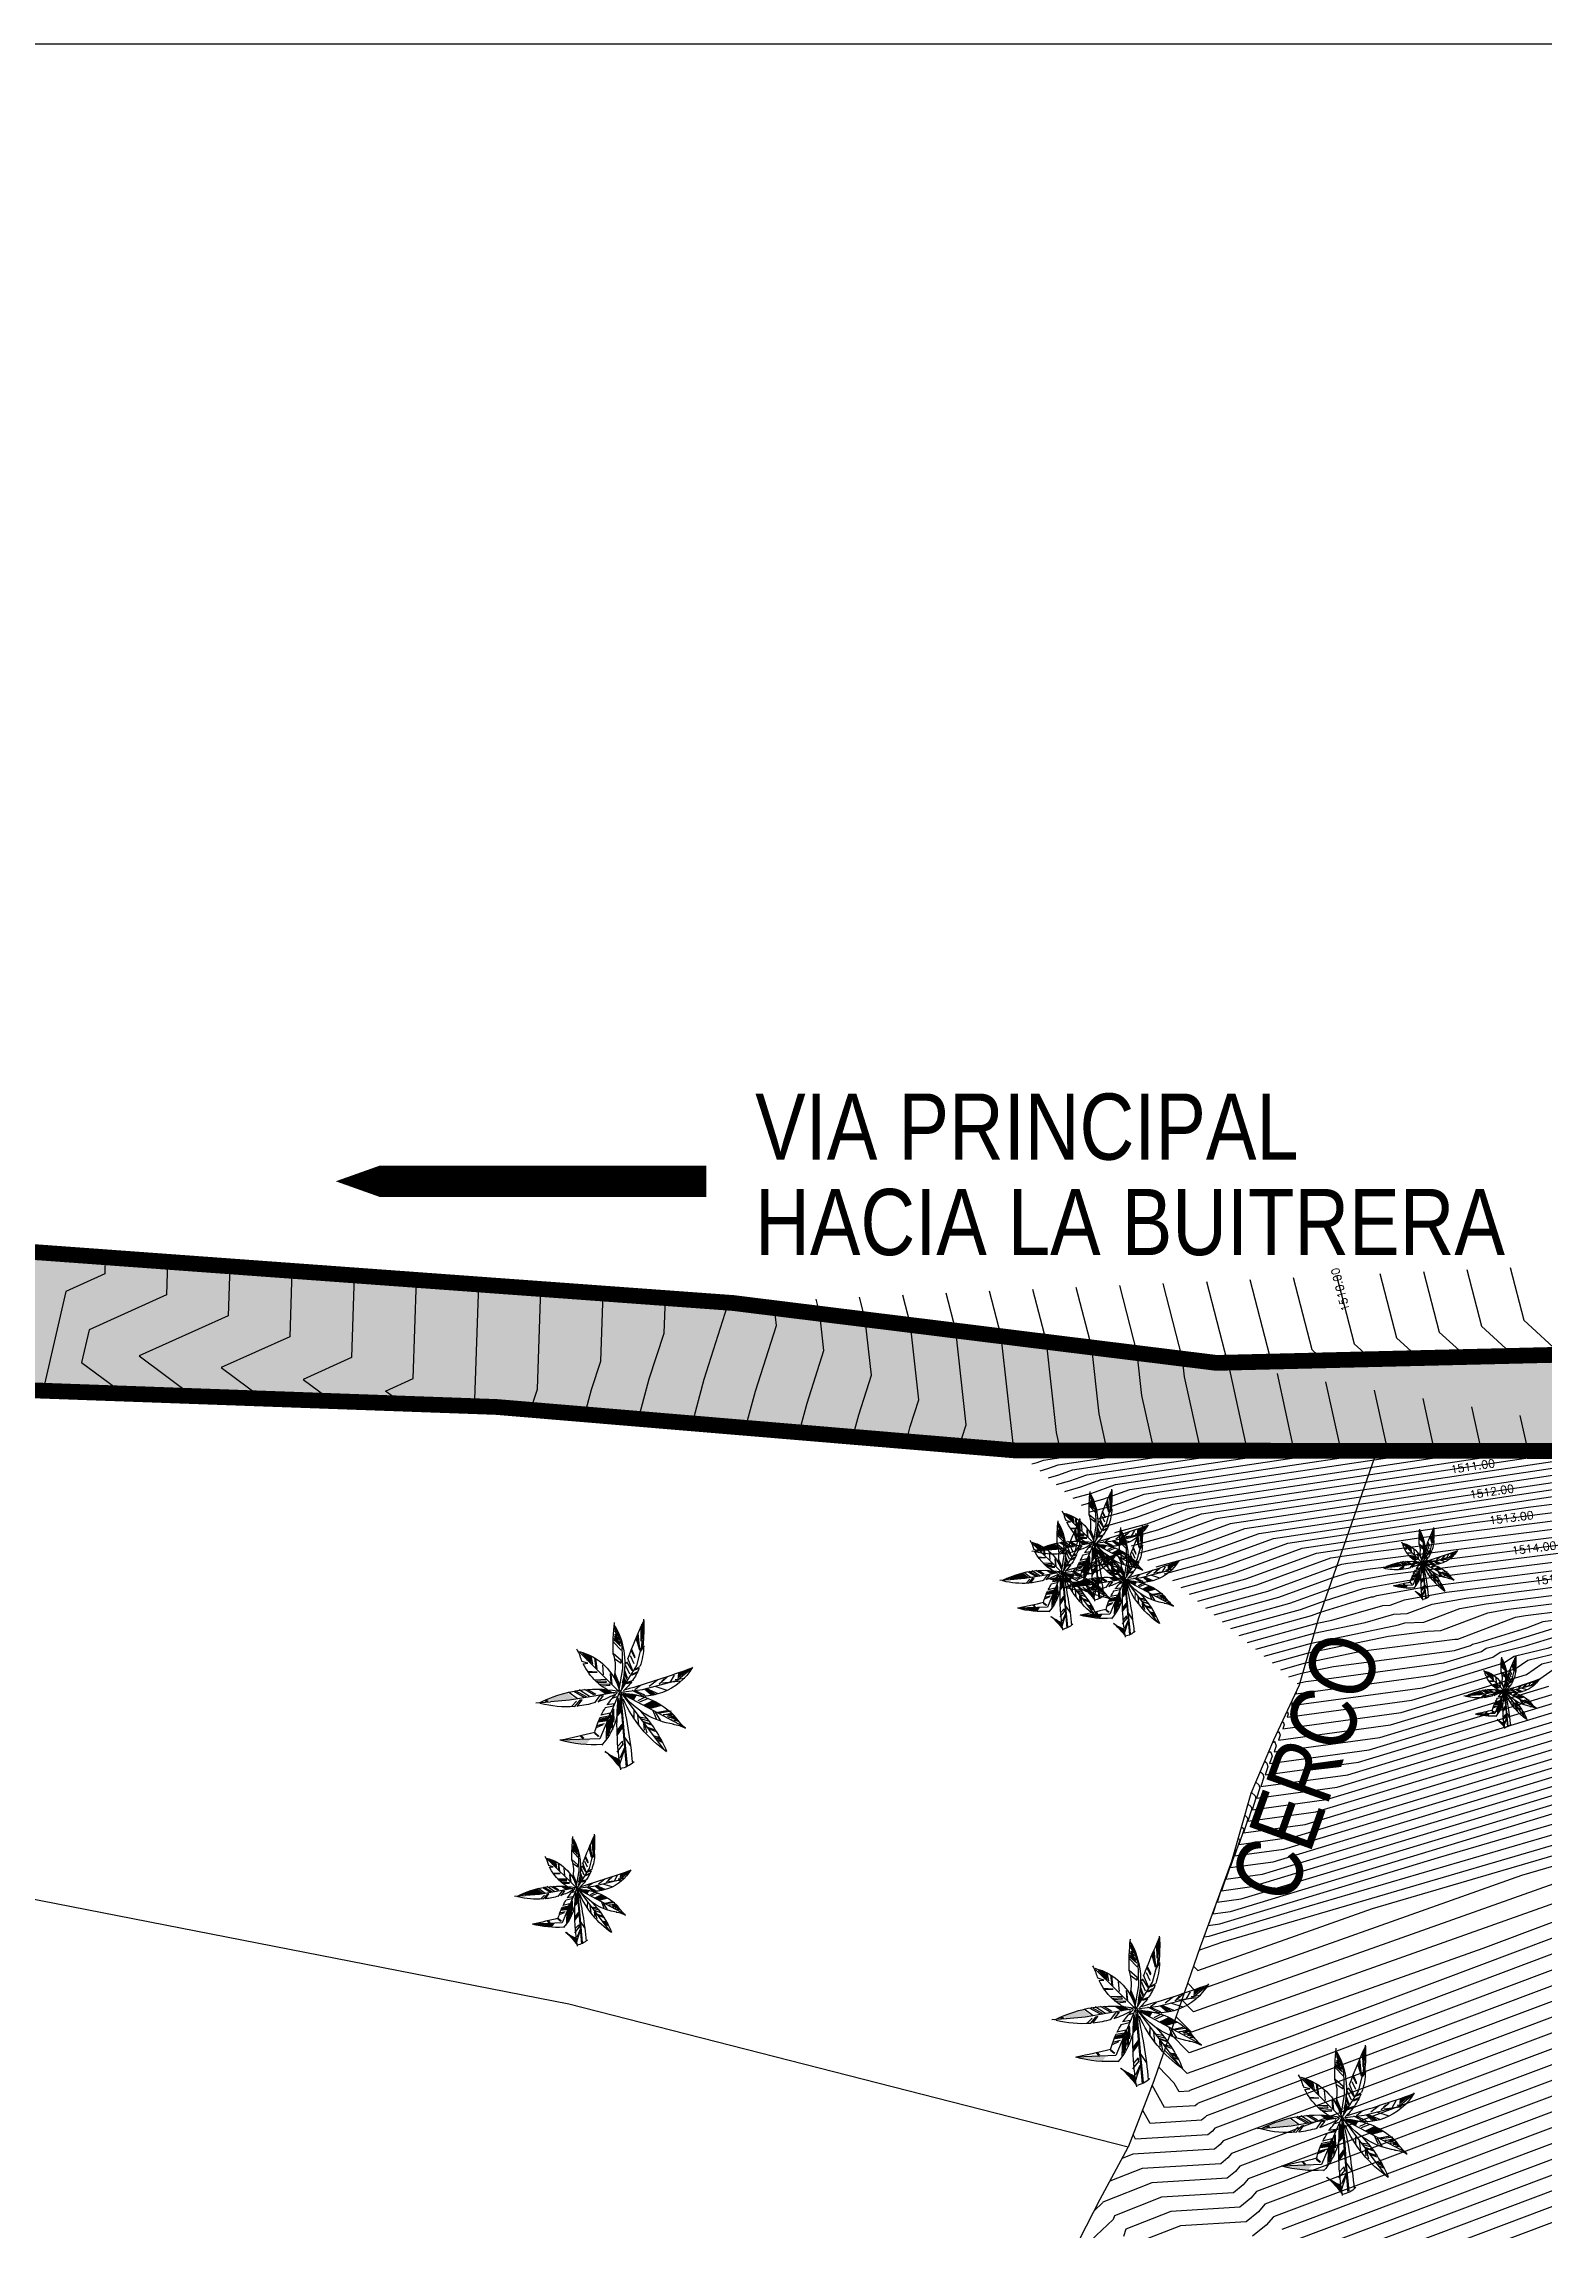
# Model space of a CAD drawing. Header units: metres. Extents: x 1097510 to 2158594, y 877039 to 1751652.
# Drawn here: x 1097634.4 to 1097682, y 877176.8 to 877246.2 of the extents above; entities that cross this region are included whole.
import ezdxf

# ---------------------------------------------------------------- set-up
doc = ezdxf.new("R2010")
doc.units = ezdxf.units.M
doc.header["$XCLIPFRAME"] = 0
doc.linetypes.add('DASHED', pattern=[0.75, 0.5, -0.25])
for name, color, linetype in [('C-TOPO-MAJR', 9, 'Continuous'), ('C-TOPO-MINR', 8, 'Continuous'), ('C-TOPO-TEXT', 7, 'Continuous'), ('Foto Dron', 7, 'Continuous'), ('ROTULO', 7, 'Continuous'), ('WWW.DWGAUTOCAD.COM', 7, 'Continuous')]:
    doc.layers.add(name, color=color, linetype=linetype)
doc.styles.add('Arial Narrow', font='ARIALN.TTF', dxfattribs={"width": 0.85})
doc.styles.get("Standard").update_dxf_attribs({"font": 'simplex.shx'})
picture_1 = doc.add_image_def('image1.tif', size_in_pixel=(3465, 4096))

# ---------------------------------------------------------------- blocks, each defined once
blk = doc.blocks.new('A$C40F70BF2')
at = {"color": 64}
for p, q in [((1.395, 3.412), (1.345, 4.14)), ((1.404, 3.622), (1.407, 3.935)), ((1.411, 3.538), (1.419, 3.905)), ((1.448, 3.313), (1.496, 3.752)), ((1.529, 3.679), (1.455, 3.289)), ((1.455, 3.289), (1.55, 3.622)), ((1.937, 3.412), (2.147, 3.983)), ((1.974, 3.403), (2.165, 3.619)), ((1.989, 3.487), (2.151, 3.679)), ((2.165, 3.619), (1.989, 3.487)), ((2.033, 3.595), (2.135, 3.727)), ((2.151, 3.679), (2.033, 3.595)), ((2.062, 3.679), (2.135, 3.824)), ((2.135, 3.727), (2.062, 3.679)), ((2.077, 3.788), (2.151, 3.896)), ((2.135, 3.824), (2.077, 3.788)), ((1.43, 3.289), (1.349, 3.412)), ((1.389, 3.49), (1.353, 3.553)), ((1.426, 3.264), (1.353, 3.376)), ((1.393, 3.445), (1.356, 3.526)), ((1.393, 3.403), (1.356, 3.493)), ((1.411, 3.334), (1.36, 3.445)), ((1.536, 2.871), (1.395, 3.412)), ((1.587, 3.114), (1.683, 3.328)), ((1.591, 3.078), (1.587, 3.114)), ((1.701, 3.289), (1.591, 3.078)), ((1.606, 2.916), (1.705, 3.132)), ((1.65, 2.748), (1.785, 3.066)), ((1.919, 2.785), (1.937, 3.412)), ((2.18, 3.523), (1.96, 3.294)), ((1.96, 3.006), (2.18, 3.198)), ((2.151, 3.066), (1.96, 2.933)), ((1.96, 2.933), (1.96, 3.006)), ((2.165, 3.571), (1.974, 3.403)), ((2.006, 2.139), (3.105, 3.225)), ((2.626, 2.774), (2.662, 3.065)), ((2.653, 2.781), (2.685, 3.069)), ((2.797, 3.138), (2.753, 2.909)), ((2.855, 3.162), (2.797, 2.933)), ((2.797, 2.933), (2.797, 3.138)), ((2.885, 3.162), (2.826, 2.957)), ((2.826, 2.957), (2.855, 3.162)), ((2.929, 3.174), (2.855, 3.006)), ((2.855, 3.006), (2.885, 3.162)), ((2.899, 3.018), (2.929, 3.174)), ((2.944, 3.15), (2.899, 3.018)), ((2.958, 3.186), (2.929, 3.066)), ((2.929, 3.066), (2.944, 3.15)), ((2.973, 3.114), (2.958, 3.186)), ((3.002, 3.21), (2.973, 3.114)), ((3.032, 3.234), (3.002, 3.162)), ((3.002, 3.162), (3.002, 3.21)), ((1.58, 2.772), (1.451, 2.841)), ((1.472, 2.791), (1.602, 2.739)), ((1.992, 2.139), (1.536, 2.871)), ((1.538, 2.69), (1.679, 2.617)), ((1.564, 2.648), (1.679, 2.596)), ((1.602, 2.739), (1.58, 2.772)), ((1.789, 2.411), (1.627, 2.469)), ((1.668, 2.733), (1.65, 2.748)), ((1.822, 2.967), (1.668, 2.733)), ((1.672, 2.415), (1.811, 2.369)), ((1.73, 2.628), (1.844, 2.883)), ((1.789, 2.517), (1.873, 2.748)), ((1.811, 2.369), (1.789, 2.411)), ((1.8, 2.478), (1.88, 2.664)), ((2.024, 2.154), (1.919, 2.785)), ((2.216, 2.359), (2.243, 2.624)), ((2.238, 2.386), (2.257, 2.647)), ((2.366, 2.415), (2.384, 2.442)), ((2.612, 2.4), (2.366, 2.415)), ((2.384, 2.442), (2.644, 2.427)), ((2.446, 2.617), (2.471, 2.889)), ((2.621, 2.684), (2.895, 2.703)), ((2.621, 2.677), (2.849, 2.673)), ((2.877, 2.934), (3.045, 2.983)), ((3.008, 2.919), (2.877, 2.934)), ((2.07, 2.139), (2.758, 2.02)), ((2.083, 2.012), (2.22, 1.967)), ((2.179, 1.762), (2.156, 1.818)), ((2.156, 1.818), (2.361, 1.788)), ((2.27, 2.33), (2.289, 2.356)), ((2.498, 2.311), (2.27, 2.33)), ((2.289, 2.356), (2.58, 2.344)), ((2.375, 2.079), (2.567, 2.21)), ((2.548, 2.035), (2.457, 2.046)), ((2.457, 2.046), (2.603, 1.863)), ((2.69, 1.84), (2.548, 2.035)), ((2.662, 2.072), (2.881, 2.203)), ((2.699, 2.053), (2.968, 2.206)), ((2.758, 2.02), (3.387, 1.915)), ((2.831, 2.016), (3.118, 2.199)), ((2.913, 2.012), (3.218, 2.176)), ((2.977, 2.001), (2.913, 2.012)), ((3.264, 2.165), (2.977, 2.001)), ((3.177, 1.747), (3.041, 1.93)), ((3.041, 1.93), (3.105, 1.915)), ((3.105, 1.915), (3.255, 1.736)), ((3.168, 1.952), (3.415, 2.135)), ((3.332, 1.747), (3.196, 1.889)), ((3.387, 1.915), (3.907, 1.867)), ((3.911, 1.863), (4.308, 1.837)), ((3.975, 1.885), (4.057, 1.915)), ((4.012, 1.878), (3.975, 1.885)), ((4.085, 1.904), (4.012, 1.878)), ((2.402, 1.714), (2.179, 1.762))]:
    blk.add_line(p, q, dxfattribs=at)
at = {"color": 60}
for p, q in [((1.378, 3.827), (1.371, 4.019)), ((1.386, 3.761), (1.393, 4.004)), ((2.369, 2.481), (2.676, 2.471))]:
    blk.add_line(p, q, dxfattribs=at)
at = {"color": 62}
for p, q in [((0.438, 2.456), (0.018, 2.796)), ((0.211, 2.512), (0.476, 2.476)), ((0.314, 2.44), (0.828, 2.38)), ((1.381, 2.214), (0.438, 2.456)), ((0.505, 2.608), (0.623, 2.404)), ((0.696, 2.548), (0.916, 2.356)), ((0.916, 2.356), (0.784, 2.5)), ((0.96, 2.476), (1.196, 2.295)), ((1.974, 2.113), (0.228, 1.183)), ((0.696, 2.187), (1.034, 2.295)), ((1.974, 2.128), (0.802, 0.571)), ((1.269, 2.236), (0.96, 2.103)), ((1.019, 2.067), (1.269, 2.236)), ((1.078, 2.062), (1.295, 2.219)), ((1.129, 2.052), (1.321, 2.219)), ((1.225, 1.959), (1.46, 1.862)), ((1.284, 2.007), (1.504, 1.898)), ((1.313, 2.055), (1.578, 2.175)), ((1.974, 2.139), (1.381, 2.214)), ((1.387, 2.043), (1.665, 2.187)), ((1.431, 2.32), (1.592, 2.199)), ((2.003, 2.103), (1.827, 0.082)), ((1.974, 1.995), (1.915, 1.405)), ((2.006, 2.139), (2.548, 0.855)), ((0.387, 1.333), (0.505, 1.357)), ((0.417, 1.381), (0.578, 1.405)), ((0.505, 1.357), (0.417, 1.381)), ((0.461, 1.429), (0.667, 1.442)), ((0.578, 1.405), (0.461, 1.429)), ((0.476, 1.465), (0.696, 1.478)), ((0.667, 1.442), (0.476, 1.465)), ((0.696, 1.478), (0.549, 1.526)), ((0.549, 1.526), (0.814, 1.513)), ((0.814, 1.513), (0.578, 1.562)), ((0.593, 1.61), (0.902, 1.562)), ((0.96, 1.586), (0.667, 1.646)), ((0.872, 1.345), (1.019, 1.586)), ((0.902, 1.562), (0.96, 1.586)), ((0.989, 1.405), (1.093, 1.646)), ((1.206, 1.34), (1.436, 1.403)), ((1.231, 1.403), (1.462, 1.445)), ((1.254, 1.008), (1.313, 1.249)), ((1.327, 1.093), (1.342, 1.273)), ((1.475, 1.237), (1.504, 1.501)), ((1.915, 1.405), (1.871, 0.852)), ((1.944, 1.141), (1.944, 1.261)), ((1.944, 1.261), (2.077, 1.08)), ((2.062, 1.026), (1.947, 1.204)), ((2.175, 1.512), (2.165, 1.441)), ((2.165, 1.441), (2.165, 1.363)), ((2.179, 1.676), (2.175, 1.605)), ((2.175, 1.605), (2.175, 1.512)), ((2.179, 1.314), (2.179, 1.676)), ((2.184, 1.501), (2.179, 1.407)), ((2.179, 1.407), (2.179, 1.314)), ((2.193, 1.613), (2.184, 1.501)), ((2.197, 1.46), (2.193, 1.613)), ((2.197, 1.392), (2.197, 1.46)), ((2.206, 1.277), (2.197, 1.392)), ((2.206, 1.105), (2.206, 1.277)), ((2.225, 1.501), (2.211, 1.378)), ((2.211, 1.378), (2.211, 1.172)), ((2.216, 1.34), (2.225, 1.422)), ((2.216, 1.273), (2.216, 1.34)), ((2.225, 1.157), (2.216, 1.273)), ((2.225, 1.422), (2.225, 1.501)), ((2.229, 1.232), (2.225, 1.157)), ((2.238, 1.303), (2.229, 1.232)), ((2.243, 1.389), (2.238, 1.303)), ((2.247, 1.46), (2.243, 1.389)), ((2.257, 1.534), (2.247, 1.46)), ((2.257, 1.544), (2.257, 1.534)), ((2.261, 1.213), (2.261, 1.535)), ((2.27, 1.109), (2.261, 1.213)), ((2.298, 1.486), (2.27, 1.56)), ((2.27, 1.56), (2.521, 1.501)), ((2.275, 1.247), (2.27, 1.18)), ((2.279, 1.396), (2.275, 1.314)), ((2.275, 1.314), (2.275, 1.247)), ((2.289, 1.318), (2.279, 1.396)), ((2.289, 1.157), (2.289, 1.318)), ((2.302, 1.292), (2.293, 1.224)), ((2.293, 1.224), (2.293, 1.154)), ((2.548, 1.441), (2.298, 1.486)), ((2.307, 1.37), (2.302, 1.292)), ((2.307, 1.023), (2.307, 1.37)), ((2.334, 0.926), (2.343, 1.325)), ((2.371, 0.847), (2.357, 1.299)), ((2.433, 1.267), (2.637, 1.215)), ((2.471, 1.236), (2.65, 1.152)), ((0.814, 0.744), (0.96, 0.804)), ((0.843, 0.792), (0.989, 0.876)), ((0.96, 0.804), (0.843, 0.792)), ((0.872, 0.864), (1.049, 0.924)), ((0.989, 0.876), (0.872, 0.864)), ((1.049, 0.924), (0.931, 0.912)), ((1.019, 1.056), (1.21, 1.129)), ((1.049, 1.105), (1.24, 1.165)), ((1.709, 0.671), (1.871, 0.912)), ((1.871, 0.852), (1.798, 0.13)), ((1.915, 0.696), (1.93, 0.792)), ((2.077, 0.491), (1.915, 0.696)), ((1.93, 0.792), (2.062, 0.647)), ((2.077, 0.948), (1.944, 1.141)), ((2.211, 1.172), (2.206, 1.105)), ((2.27, 1.18), (2.27, 1.109)), ((2.293, 1.015), (2.289, 1.157)), ((2.293, 1.154), (2.289, 1.083)), ((2.289, 1.083), (2.293, 1.015)), ((2.311, 0.948), (2.307, 1.023)), ((2.548, 0.855), (3.647, 0.814)), ((2.69, 1.027), (2.571, 0.922)), ((2.699, 1.008), (2.594, 0.922)), ((3.063, 0.941), (2.995, 0.87)), ((3.095, 0.937), (3.013, 0.851)), ((1.886, 0.527), (1.886, 0.587)), ((1.886, 0.587), (2.003, 0.322)), ((2.003, 0.154), (1.886, 0.527))]:
    blk.add_line(p, q, dxfattribs=at)
at = {"color": 60}
for centre, radius, start, end in [((7.228, 3.925), 5.886, 178.20098, 184.85692), ((-12.631, -2.337), 15.387, 20.51101, 24.72742), ((3.986, 2.93), 2.121, 151.13411, 194.97436), ((-4.468, 3.341), 6.654, 358.64966, 6.15206), ((3.081, 3.443), 1.737, 181.01905, 200.30476), ((3.488, 1.763), 1.537, 103.74741, 164.66463), ((3.323, 2.824), 1.195, 162.4534, 194.36714), ((1.484, 3.655), 1.692, 336.49681, 341.73863), ((4.255, 2.671), 1.249, 148.37838, 158.72084), ((1.388, 3.636), 1.607, 210.27184, 288.6073), ((11.205, 34.008), 33.156, 250.28182, 253.61314), ((3.081, 3.443), 1.737, 202.06134, 214.43572), ((3.081, 3.443), 1.737, 216.49222, 227.18692), ((-12.631, -2.337), 15.387, 19.94676, 20.12939), ((1.484, 3.655), 1.692, 293.0839, 334.22081), ((1.97, 0.03), 2.073, 93.80519, 134.94277), ((0.206, 3.365), 2.134, 278.58233, 322.59506), ((-1.258, 3.332), 3.452, 304.88046, 336.24299), ((14.63, -0.992), 13.028, 166.27964, 174.82165), ((-5.402, 1.247), 7.481, 350.40616, 5.64252), ((3.808, 1.866), 1.768, 177.06252, 221.97877), ((2.648, -1.238), 3.457, 62.92862, 99.78202), ((0.371, 0.432), 2.394, 34.58407, 45.09878), ((3.478, 4.556), 2.822, 241.8528, 251.67993), ((3.478, 4.556), 2.822, 253.64339, 263.82146), ((3.478, 4.556), 2.822, 265.32315, 284.59556), ((-1.183, 2.66), 2.05, 312.24832, 325.43968), ((0.622, 0.416), 0.842, 95.42874, 120.39843), ((4.234, -0.992), 3.827, 137.09818, 156.86261), ((0.371, 0.432), 2.394, 26.56642, 32.42719), ((0.371, 0.432), 2.394, 14.37509, 24.95549), ((2.731, 4.141), 3.451, 266.06088, 285.39893), ((10.9, 35.08), 35.029, 256.44536, 258.02041), ((2.112, 0.756), 0.732, 226.57927, 260.54816), ((5.057, -2.3), 3.867, 133.35469, 142.87547), ((1.268, 2.121), 1.986, 292.12916, 305.32123)]:
    blk.add_arc(centre, radius, start, end, dxfattribs=at)
at = {"color": 62}
for points in [[(0.035, 2.801), (0.417, 2.5), (0.035, 2.801), (0.402, 2.657)], [(1.136, 1.682), (0.828, 1.766), (1.357, 1.79), (1.107, 1.911)], [(1.93, 2.091), (1.607, 1.923), (1.886, 2.091), (1.533, 2.055)], [(2.003, 2.043), (2.062, 1.465), (2.003, 2.031), (1.96, 1.586)], [(1.357, 1.297), (1.078, 1.201), (1.387, 1.357), (1.151, 1.273)], [(1.592, 1.393), (1.592, 1.61), (1.636, 1.478), (1.622, 1.682)], [(2.598, 1.303), (2.343, 1.34), (2.557, 1.407), (2.293, 1.467)], [(3.546, 0.816), (2.811, 0.852), (3.59, 0.804), (2.914, 0.708)]]:
    blk.add_solid(points, dxfattribs=at)
at = {"color": 64}
for points in [[(1.983, 2.159), (1.888, 2.598), (1.983, 2.159), (1.818, 2.432)], [(2.02, 2.234), (2.16, 2.54), (1.994, 2.357), (2.13, 2.691)], [(2.398, 2.087), (2.562, 2.203), (2.206, 2.12), (2.366, 2.203)], [(3.893, 1.874), (4.007, 1.93), (3.228, 1.952), (3.451, 2.12)]]:
    blk.add_solid(points, dxfattribs=at)
at = {"color": 60}
blk.add_solid([(2.003, 0.058), (2.385, 0.503), (2.018, 0.286), (2.4, 0.503)], dxfattribs=at)
blk = doc.blocks.new('*U63')
at = {"layer": 'C-TOPO-MAJR', "color": 7, "linetype": 'Continuous', "lineweight": -3, "true_color": 0xf0f0f0, "char_height": 0.254, "attachment_point": 5}
for s, insert, rotation in [('1510.00', (1097675.519, 877206.62, 1510), 104.53216), ('1511.00', (1097679.726, 877201.014, 1511), 8.50857), ('1512.00', (1097680.33, 877200.21, 1512), 8.50857), ('1513.00', (1097680.952, 877199.382, 1513), 7.18901), ('1514.00', (1097681.674, 877198.42, 1514), 7.18901), ('1515.00', (1097682.396, 877197.457, 1515), 7.18901), ('1516.00', (1097683.095, 877196.526, 1516), 10.94364), ('1517.00', (1097683.731, 877195.679, 1517), 10.94364), ('1518.00', (1097684.345, 877194.861, 1518), 14.08921), ('1519.00', (1097684.933, 877194.077, 1519), 14.08921), ('1520.00', (1097685.735, 877193.009, 1520), 356.77012), ('1521.00', (1097686.559, 877191.911, 1521), 356.77012), ('1522.00', (1097687.38, 877190.818, 1522), 16.32024), ('1523.00', (1097688.202, 877189.723, 1523), 16.32024), ('1524.00', (1097689.129, 877188.488, 1524), 39.65464), ('1525.00', (1097689.941, 877187.406, 1525), 39.65464), ('1526.00', (1097690.753, 877186.324, 1526), 39.65464), ('1527.00', (1097691.564, 877185.243, 1527), 39.65464), ('1528.00', (1097692.376, 877184.161, 1528), 39.65464), ('1529.00', (1097693.188, 877183.08, 1529), 39.65464), ('1530.00', (1097694, 877181.998, 1530), 39.65464), ('1531.00', (1097694.812, 877180.916, 1531), 39.65464), ('1532.00', (1097695.613, 877179.849, 1532), 39.9895), ('1533.00', (1097696.387, 877178.818, 1533), 39.9895), ('1534.00', (1097697.172, 877177.772, 1534), 34.28634), ('1535.00', (1097697.993, 877176.679, 1535), 40.82644), ('1536.00', (1097698.734, 877175.691, 1536), 40.82644), ('1537.00', (1097699.835, 877174.224, 1537), 45.23697), ('1538.00', (1097702.921, 877170.114, 1538), 23.57398), ('1539.00', (1097703.288, 877169.624, 1539), 66.28666), ('1540.00', (1097703.658, 877169.132, 1540), 66.28666), ('1541.00', (1097704.764, 877167.658, 1541), 28.85255)]:
    blk.add_mtext(s, dxfattribs=dict(at, insert=insert, rotation=rotation))

msp = doc.modelspace()

# ---------------------------------------------------------------- hatches: boundary and pattern name
at = {"transparency": 33554602}
h = msp.add_hatch(dxfattribs=at)
h.set_pattern_fill('AR-CONC', color=9, scale=0.01)
h.paths.add_polyline_path([(1097752.597, 877208.238), (1097757.845, 877212.044), (1097762.109, 877214.901), (1097765.432, 877216.837), (1097757.759, 877219.046), (1097752.07, 877217.484), (1097742.692, 877214.472), (1097730.221, 877208.152), (1097717.752, 877207.699), (1097699.58, 877208.171), (1097684.374, 877204.599), (1097671.585, 877204.296), (1097656.247, 877206.197), (1097634.311, 877207.796), (1097624.402, 877208.489), (1097612.512, 877219.361), (1097613.526, 877222.017), (1097614.217, 877223.918), (1097605.154, 877225.956), (1097599.413, 877226.657), (1097600.381, 877223.138), (1097605.528, 877219.999), (1097610.754, 877215.512), (1097615.313, 877211.011), (1097623.572, 877204.428), (1097634.053, 877203.423), (1097648.747, 877202.896), (1097665.209, 877201.516), (1097687.817, 877201.494), (1097702.372, 877204.916), (1097709.087, 877204.78), (1097724.138, 877203.189), (1097735.028, 877205.815), (1097743.406, 877209.884), (1097746.929, 877210.428), (1097748.356, 877212.762)])

# ---------------------------------------------------------------- linework, layer by layer
at = {"color": 7}
msp.add_lwpolyline([(1097792.078, 877038.544), (1097509.867, 877038.544), (1097509.867, 877246.174), (1097792.078, 877246.174)], close=True, dxfattribs=at)
at = {"color": 7, "linetype": 'DASHED', "true_color": 0xf0f0f0, "const_width": 0.5, "elevation": 1540, "flags": 128}
msp.add_lwpolyline([(1097752.597, 877208.238), (1097757.845, 877212.044), (1097762.109, 877214.901), (1097765.432, 877216.837), (1097757.759, 877219.046), (1097752.07, 877217.484), (1097742.692, 877214.472), (1097730.221, 877208.152), (1097717.752, 877207.699), (1097699.58, 877208.171), (1097684.374, 877204.599), (1097671.585, 877204.296), (1097656.247, 877206.197), (1097634.311, 877207.796), (1097624.402, 877208.489), (1097612.512, 877219.361), (1097613.526, 877222.017), (1097614.217, 877223.918), (1097605.154, 877225.956), (1097599.413, 877226.657), (1097600.381, 877223.138), (1097605.528, 877219.999), (1097610.754, 877215.512), (1097615.313, 877211.011), (1097623.572, 877204.428), (1097634.053, 877203.423), (1097648.747, 877202.896), (1097665.209, 877201.516), (1097687.817, 877201.494), (1097702.372, 877204.916), (1097709.087, 877204.78), (1097724.138, 877203.189), (1097735.028, 877205.815), (1097743.406, 877209.884), (1097746.929, 877210.428), (1097748.356, 877212.762), (1097752.597, 877208.238)], dxfattribs=at)
at = {"color": 7, "true_color": 0xf0f0f0, "elevation": 1524.878, "flags": 128}
for points in [[(1097634.053, 877203.423), (1097648.747, 877202.896), (1097665.209, 877201.516), (1097676.679, 877201.505), (1097687.817, 877201.494), (1097702.372, 877204.916), (1097709.087, 877204.78), (1097724.138, 877203.189), (1097735.028, 877205.815), (1097743.406, 877209.884), (1097746.929, 877210.428), (1097748.356, 877212.762), (1097752.597, 877208.238), (1097747.847, 877204.842), (1097737.529, 877193.34), (1097733.953, 877187.068), (1097729.469, 877182.53), (1097726.491, 877180.653), (1097717.986, 877167.963)], [(1097676.679, 877201.505), (1097674.818, 877196.16), (1097674.218, 877194.065), (1097673.4, 877192.323), (1097672.683, 877190.629), (1097672.07, 877188.467), (1097671.073, 877185.76), (1097669.598, 877181.506), (1097668.786, 877179.396)], [(1097666.169, 877174.38), (1097667.902, 877177.745), (1097668.786, 877179.396), (1097651.036, 877183.937), (1097624.371, 877189.152)]]:
    msp.add_lwpolyline(points, dxfattribs=at)
at = {"color": 7, "true_color": 0xf0f0f0, "flags": 128}
msp.add_lwpolyline([(1097655.399, 877210.061, 1, 1, 0), (1097647.847, 877210.061, 3, 0, 0), (1097643.634, 877210.061, 0, 0, 0)], format="xyseb", dxfattribs=at)
at = {"layer": 'C-TOPO-MAJR', "color": 32, "flags": 128}
for points, elevation in [([(1097671.521, 877196.296), (1097673.564, 877196.859), (1097675.279, 877197.484), (1097675.795, 877197.647), (1097676.382, 877197.752), (1097685.092, 877198.851), (1097686.388, 877199.101), (1097686.969, 877199.247), (1097687.572, 877199.213), (1097688.763, 877199.513), (1097698.683, 877204.049), (1097698.174, 877205.941), (1097698.111, 877206.202), (1097697.659, 877207.72), (1097697.482, 877207.881), (1097697.432, 877208.073)], 1514), ([(1097672.574, 877195.424), (1097674.782, 877196.033), (1097675.247, 877196.131), (1097676.865, 877196.596), (1097677.104, 877196.605), (1097677.557, 877196.776), (1097678.893, 877197.015), (1097683.843, 877197.64), (1097685.733, 877198.005), (1097686.58, 877198.218), (1097687.46, 877198.168), (1097689.197, 877198.605), (1097702.148, 877204.527), (1097702.244, 877204.558), (1097702.504, 877204.632), (1097704.021, 877204.883), (1097703.705, 877206.7), (1097703.194, 877208.077)], 1515), ([(1097636.318, 877207.65), (1097636.301, 877207.121), (1097635.065, 877206.563), (1097634.388, 877203.619), (1097634.681, 877203.4)], 1504), ([(1097669.414, 877198.038), (1097670.775, 877198.414), (1097672.485, 877199.037), (1097686.574, 877201.144), (1097687.589, 877201.272), (1097687.697, 877201.293), (1097687.746, 877201.306), (1097687.797, 877201.303), (1097687.896, 877201.328), (1097688.728, 877201.708), (1097688.685, 877201.867), (1097687.924, 877205.013), (1097687.807, 877205.406), (1097686.723, 877206.391), (1097686.417, 877207.571)], 1512), ([(1097670.467, 877197.167), (1097672.17, 877197.636), (1097674.308, 877198.415), (1097679.78, 877199.234), (1097686.34, 877200.062), (1097687.042, 877200.197), (1097687.357, 877200.276), (1097687.684, 877200.258), (1097688.33, 877200.42), (1097693.706, 877202.878), (1097693.43, 877203.904), (1097693.018, 877205.608), (1097692.733, 877206.563), (1097692.102, 877207.136), (1097691.925, 877207.822)], 1513), ([(1097673.628, 877194.553), (1097674.42, 877194.771), (1097676.177, 877195.141), (1097679.159, 877195.526), (1097679.247, 877195.529), (1097681.082, 877196.221), (1097681.403, 877196.279), (1097682.595, 877196.429), (1097685.078, 877196.909), (1097686.191, 877197.188), (1097687.348, 877197.123), (1097689.63, 877197.698), (1097701.283, 877203.026), (1097701.75, 877203.175), (1097703.014, 877203.537), (1097709.121, 877204.545), (1097709.293, 877204.543), (1097710.787, 877204.776), (1097710.151, 877205.139), (1097709.119, 877207.923)], 1516), ([(1097673.961, 877193.519), (1097673.969, 877193.508), (1097673.978, 877193.523), (1097673.993, 877193.478), (1097673.973, 877193.418), (1097678.128, 877193.985), (1097680.716, 877194.769), (1097681.034, 877194.989), (1097682.138, 877195.255), (1097683.136, 877195.564), (1097684.424, 877195.813), (1097685.802, 877196.159), (1097687.236, 877196.078), (1097690.064, 877196.79), (1097700.418, 877201.525), (1097701.256, 877201.792), (1097703.525, 877202.441), (1097709.286, 877203.392), (1097710.301, 877203.381), (1097719.121, 877204.757), (1097715.368, 877206.896), (1097715.044, 877207.769)], 1517), ([(1097680.91, 877207.32), (1097681.343, 877205.647), (1097682.544, 877204.556)], 1511), ([(1097644.22, 877207.074), (1097644.133, 877204.462), (1097642.605, 877203.773), (1097643.533, 877203.083)], 1505), ([(1097666.253, 877200.652), (1097666.591, 877200.746), (1097667.016, 877200.9), (1097671.093, 877201.51), (1097670.577, 877203.857), (1097670.514, 877204.429), (1097669.895, 877206.819)], 1509), ([(1097675.402, 877207.07), (1097675.964, 877204.902), (1097676.502, 877204.413)], 1510), ([(1097651.543, 877202.662), (1097651.755, 877203.452), (1097652.051, 877204.35), (1097652.122, 877206.498)], 1506), ([(1097658.345, 877202.091), (1097658.594, 877203.021), (1097659.128, 877204.692), (1097658.999, 877205.856), (1097658.88, 877206.317)], 1507), ([(1097665.148, 877201.521), (1097665.15, 877201.529), (1097665.155, 877201.544), (1097664.757, 877205.142), (1097664.387, 877206.568)], 1508), ([(1097667.307, 877199.781), (1097667.986, 877199.968), (1097668.839, 877200.279), (1097677.03, 877201.504), (1097676.607, 877203.429)], 1510), ([(1097668.36, 877198.91), (1097669.38, 877199.191), (1097670.662, 877199.658), (1097682.966, 877201.499), (1097682.777, 877202.364)], 1511), ([(1097673.38, 877192.275), (1097673.404, 877192.243), (1097673.431, 877192.288), (1097673.434, 877192.285), (1097673.481, 877192.144), (1097673.417, 877191.949), (1097676.774, 877192.407), (1097682.137, 877194.032)], 1518), ([(1097672.833, 877190.984), (1097672.838, 877190.977), (1097672.844, 877190.987), (1097672.939, 877190.9), (1097672.969, 877190.811), (1097672.86, 877190.48), (1097675.421, 877190.829), (1097683.558, 877193.295)], 1519), ([(1097672.383, 877189.571), (1097672.444, 877189.515), (1097672.457, 877189.477), (1097672.304, 877189.01), (1097674.067, 877189.251), (1097684.978, 877192.557)], 1520), ([(1097671.903, 877188.015), (1097671.747, 877187.541), (1097672.714, 877187.673), (1097686.399, 877191.82)], 1521), ([(1097671.218, 877186.154), (1097671.191, 877186.072), (1097671.36, 877186.095), (1097674.544, 877187.06), (1097687.556, 877190.87)], 1522), ([(1097686.027, 877189.086), (1097670.86, 877183.699), (1097670.49, 877184.079)], 1523), ([(1097688.026, 877187.701), (1097670.745, 877181.201), (1097670.735, 877181.189), (1097670.715, 877181.174), (1097670.405, 877181.155), (1097670.25, 877181.431), (1097669.75, 877181.945)], 1524), ([(1097687.145, 877185.365), (1097671.805, 877179.596), (1097671.707, 877179.483), (1097671.522, 877179.333), (1097668.934, 877179.174), (1097668.596, 877179.041)], 1525), ([(1097686.263, 877183.029), (1097672.865, 877177.99), (1097672.68, 877177.776), (1097672.328, 877177.492), (1097670.143, 877177.358), (1097668.718, 877176.796), (1097668.639, 877176.565)], 1526), ([(1097685.382, 877180.694), (1097673.925, 877176.384)], 1527), ([(1097684.501, 877178.358), (1097674.985, 877174.779)], 1528)]:
    msp.add_lwpolyline(points, dxfattribs=dict(at, elevation=elevation))
at = {"layer": 'C-TOPO-MINR', "flags": 128}
for points, elevation in [([(1097672.59, 877190.301), (1097672.692, 877190.208), (1097672.713, 877190.144), (1097672.582, 877189.745), (1097674.744, 877190.04), (1097684.268, 877192.926), (1097685.191, 877193.565), (1097686.956, 877193.466), (1097691.147, 877194.522), (1097698.255, 877197.772), (1097700.021, 877198.335), (1097704.8, 877199.703), (1097709.698, 877200.511), (1097712.823, 877200.476), (1097720.364, 877201.653), (1097723.956, 877201.286), (1097724.915, 877201.353), (1097725.553, 877201.497), (1097726.142, 877201.864), (1097733.962, 877205.558), (1097733.553, 877206.532), (1097732.17, 877209.14), (1097730.277, 877211.1)], 1519.5), ([(1097671.257, 877196.514), (1097673.216, 877197.053), (1097675.407, 877197.852), (1097675.57, 877197.903), (1097675.755, 877197.936), (1097685.404, 877199.153), (1097686.551, 877199.375), (1097687.066, 877199.504), (1097687.6, 877199.474), (1097688.655, 877199.74), (1097697.439, 877203.756), (1097696.988, 877205.432), (1097696.838, 877206.054), (1097696.427, 877207.43), (1097696.137, 877207.694), (1097696.055, 877208.01)], 1513.75), ([(1097671.784, 877196.078), (1097673.913, 877196.665), (1097675.151, 877197.116), (1097676.021, 877197.391), (1097677.01, 877197.568), (1097684.78, 877198.548), (1097686.224, 877198.827), (1097686.871, 877198.99), (1097687.544, 877198.952), (1097688.872, 877199.286), (1097699.928, 877204.341), (1097699.444, 877206.138), (1097699.214, 877206.924), (1097698.89, 877208.009), (1097698.827, 877208.067), (1097698.809, 877208.136)], 1514.25), ([(1097672.048, 877195.86), (1097674.262, 877196.47), (1097675.023, 877196.747), (1097676.246, 877197.134), (1097677.638, 877197.384), (1097684.467, 877198.245), (1097686.06, 877198.553), (1097686.774, 877198.732), (1097687.516, 877198.69), (1097688.98, 877199.059), (1097701.172, 877204.634), (1097700.935, 877205.516), (1097700.455, 877207.151), (1097700.324, 877207.906), (1097700.232, 877208.154)], 1514.5), ([(1097672.311, 877195.642), (1097674.61, 877196.276), (1097674.894, 877196.379), (1097675.857, 877196.684), (1097676.511, 877196.872), (1097676.568, 877196.874), (1097676.676, 877196.915), (1097678.265, 877197.2), (1097684.155, 877197.942), (1097685.897, 877198.279), (1097686.677, 877198.475), (1097687.488, 877198.429), (1097689.088, 877198.832), (1097702.364, 877204.902), (1097702.368, 877204.904), (1097702.377, 877204.906), (1097702.429, 877204.915), (1097702.014, 877207.303), (1097701.713, 877208.116)], 1514.75), ([(1097672.838, 877195.206), (1097674.691, 877195.717), (1097676.308, 877196.058), (1097677.219, 877196.32), (1097677.64, 877196.336), (1097678.438, 877196.637), (1097679.52, 877196.831), (1097683.531, 877197.337), (1097685.569, 877197.731), (1097686.483, 877197.96), (1097687.432, 877197.907), (1097689.305, 877198.379), (1097701.932, 877204.152), (1097702.121, 877204.212), (1097702.632, 877204.358), (1097705.612, 877204.85), (1097705.395, 877206.097), (1097704.676, 877208.039)], 1515.25), ([(1097673.101, 877194.989), (1097674.601, 877195.402), (1097677.368, 877195.985), (1097677.572, 877196.044), (1097678.176, 877196.067), (1097679.319, 877196.498), (1097680.148, 877196.647), (1097683.219, 877197.034), (1097685.406, 877197.457), (1097686.385, 877197.703), (1097687.404, 877197.646), (1097689.413, 877198.152), (1097701.715, 877203.777), (1097701.997, 877203.866), (1097702.759, 877204.085), (1097707.203, 877204.818), (1097707.086, 877205.494), (1097706.157, 877208)], 1515.5), ([(1097673.524, 877192.587), (1097673.545, 877192.559), (1097673.569, 877192.598), (1097673.609, 877192.478), (1097673.556, 877192.316), (1097677.113, 877192.801), (1097681.782, 877194.216), (1097682.354, 877194.612), (1097684.076, 877195.027), (1097685.511, 877195.387), (1097687.152, 877195.294), (1097690.389, 877196.11), (1097699.769, 877200.399), (1097700.886, 877200.755), (1097703.907, 877201.62), (1097709.409, 877202.528), (1097711.058, 877202.509), (1097719.935, 877203.895), (1097723.061, 877203.575), (1097722.366, 877203.932), (1097721.78, 877205.546), (1097719.942, 877207.779), (1097719.548, 877208.187)], 1517.75), ([(1097638.294, 877207.506), (1097638.259, 877206.456), (1097635.806, 877205.35), (1097635.567, 877204.308), (1097636.894, 877203.321)], 1504.25), ([(1097640.269, 877207.362), (1097640.217, 877205.791), (1097637.391, 877204.517), (1097639.107, 877203.242)], 1504.5), ([(1097669.677, 877197.821), (1097671.124, 877198.219), (1097672.941, 877198.881), (1097684.875, 877200.667), (1097687.276, 877200.97), (1097687.534, 877201.019), (1097687.649, 877201.048), (1097687.769, 877201.042), (1097688.005, 877201.101), (1097689.972, 877202.001), (1097689.871, 877202.376), (1097689.198, 877205.162), (1097689.039, 877205.695), (1097688.068, 877206.578), (1097687.794, 877207.634)], 1512.25), ([(1097669.941, 877197.603), (1097671.472, 877198.025), (1097673.397, 877198.726), (1097683.177, 877200.189), (1097686.964, 877200.667), (1097687.37, 877200.745), (1097687.552, 877200.791), (1097687.74, 877200.78), (1097688.113, 877200.874), (1097691.217, 877202.293), (1097691.057, 877202.885), (1097690.471, 877205.311), (1097690.27, 877205.984), (1097689.413, 877206.764), (1097689.171, 877207.697)], 1512.5), ([(1097670.204, 877197.385), (1097671.821, 877197.831), (1097673.853, 877198.571), (1097681.478, 877199.712), (1097686.652, 877200.364), (1097687.206, 877200.471), (1097687.454, 877200.534), (1097687.712, 877200.519), (1097688.221, 877200.647), (1097692.461, 877202.586), (1097692.244, 877203.395), (1097691.744, 877205.459), (1097691.502, 877206.273), (1097690.758, 877206.95), (1097690.548, 877207.76)], 1512.75), ([(1097670.731, 877196.949), (1097672.518, 877197.442), (1097674.764, 877198.26), (1097678.082, 877198.756), (1097686.028, 877199.759), (1097686.879, 877199.923), (1097687.26, 877200.019), (1097687.656, 877199.997), (1097688.438, 877200.194), (1097694.95, 877203.171), (1097694.616, 877204.413), (1097694.291, 877205.757), (1097693.965, 877206.852), (1097693.447, 877207.322), (1097693.301, 877207.885)], 1513.25), ([(1097670.994, 877196.731), (1097672.867, 877197.248), (1097675.22, 877198.105), (1097676.383, 877198.279), (1097685.716, 877199.456), (1097686.715, 877199.649), (1097687.163, 877199.762), (1097687.628, 877199.735), (1097688.547, 877199.967), (1097696.195, 877203.464), (1097695.802, 877204.923), (1097695.564, 877205.905), (1097695.196, 877207.141), (1097694.792, 877207.508), (1097694.678, 877207.948)], 1513.5), ([(1097673.365, 877194.771), (1097674.511, 877195.087), (1097677.051, 877195.622), (1097678.291, 877195.782), (1097678.712, 877195.798), (1097680.201, 877196.36), (1097680.776, 877196.463), (1097682.907, 877196.732), (1097685.242, 877197.183), (1097686.288, 877197.446), (1097687.376, 877197.384), (1097689.522, 877197.925), (1097701.499, 877203.401), (1097701.874, 877203.521), (1097702.887, 877203.811), (1097708.794, 877204.786), (1097708.776, 877204.891), (1097707.638, 877207.962)], 1515.75), ([(1097673.891, 877194.335), (1097674.33, 877194.456), (1097675.302, 877194.661), (1097677.471, 877194.94), (1097679.143, 877195.168), (1097679.651, 877195.322), (1097679.713, 877195.365), (1097679.93, 877195.417), (1097681.446, 877195.887), (1097681.963, 877196.082), (1097682.031, 877196.094), (1097682.283, 877196.126), (1097684.915, 877196.635), (1097686.094, 877196.931), (1097687.32, 877196.862), (1097689.739, 877197.471), (1097701.067, 877202.651), (1097701.627, 877202.829), (1097703.142, 877203.263), (1097709.162, 877204.257), (1097709.545, 877204.252), (1097712.871, 877204.772), (1097711.455, 877205.578), (1097710.601, 877207.885)], 1516.25), ([(1097674.107, 877193.829), (1097674.111, 877193.825), (1097674.114, 877193.831), (1097674.121, 877193.812), (1097674.112, 877193.786), (1097678.466, 877194.379), (1097680.361, 877194.953), (1097680.593, 877195.114), (1097681.402, 877195.309), (1097682.793, 877195.74), (1097684.587, 877196.087), (1097685.9, 877196.416), (1097687.264, 877196.339), (1097689.955, 877197.017), (1097700.634, 877201.9), (1097701.38, 877202.138), (1097703.397, 877202.715), (1097709.244, 877203.681), (1097710.049, 877203.671), (1097717.037, 877204.762), (1097714.064, 877206.457), (1097713.563, 877207.808)], 1516.75), ([(1097674.155, 877194.117), (1097674.24, 877194.141), (1097674.428, 877194.18), (1097674.848, 877194.234), (1097678.805, 877194.774), (1097680.006, 877195.138), (1097680.153, 877195.24), (1097680.666, 877195.363), (1097682.45, 877195.916), (1097684.751, 877196.361), (1097685.997, 877196.674), (1097687.292, 877196.601), (1097689.847, 877197.244), (1097700.85, 877202.275), (1097701.503, 877202.484), (1097703.27, 877202.989), (1097709.203, 877203.969), (1097709.797, 877203.962), (1097714.954, 877204.767), (1097712.76, 877206.017), (1097712.082, 877207.846)], 1516.5), ([(1097642.245, 877207.218), (1097642.175, 877205.127), (1097639.998, 877204.145), (1097641.32, 877203.162)], 1504.75), ([(1097645.746, 877203.004), (1097645.212, 877203.401), (1097646.092, 877203.797), (1097646.196, 877206.93)], 1505.25), ([(1097647.959, 877202.924), (1097647.819, 877203.028), (1097648.05, 877203.133), (1097648.171, 877206.786)], 1505.5), ([(1097649.842, 877202.804), (1097649.925, 877203.114), (1097650.041, 877203.466), (1097650.147, 877206.642)], 1505.75), ([(1097665.463, 877201.306), (1097665.545, 877201.329), (1097665.648, 877201.366), (1097666.64, 877201.515), (1097666.515, 877202.085), (1097666.196, 877204.964), (1097665.764, 877206.631)], 1508.25), ([(1097665.726, 877201.088), (1097665.894, 877201.134), (1097666.104, 877201.211), (1097668.124, 877201.513), (1097667.869, 877202.676), (1097667.635, 877204.786), (1097667.141, 877206.693)], 1508.5), ([(1097665.99, 877200.87), (1097666.242, 877200.94), (1097666.56, 877201.056), (1097669.608, 877201.512), (1097669.223, 877203.266), (1097669.075, 877204.607), (1097668.518, 877206.756)], 1508.75), ([(1097671.271, 877206.881), (1097671.929, 877204.344), (1097671.972, 877204.305)], 1509.25), ([(1097672.648, 877206.944), (1097673.274, 877204.53), (1097673.482, 877204.341)], 1509.5), ([(1097674.025, 877207.007), (1097674.619, 877204.716), (1097674.992, 877204.377)], 1509.75), ([(1097676.779, 877207.132), (1097677.309, 877205.088), (1097678.013, 877204.448)], 1510.25), ([(1097678.156, 877207.195), (1097678.654, 877205.274), (1097679.523, 877204.484)], 1510.5), ([(1097679.533, 877207.258), (1097679.999, 877205.461), (1097681.033, 877204.52)], 1510.75), ([(1097653.243, 877202.519), (1097653.584, 877203.79), (1097654.061, 877205.235), (1097654.098, 877206.354)], 1506.25), ([(1097656.073, 877206.21), (1097656.07, 877206.119), (1097655.987, 877205.866), (1097655.317, 877203.767), (1097654.944, 877202.377)], 1506.5), ([(1097656.645, 877202.234), (1097656.955, 877203.394), (1097657.621, 877205.479), (1097657.56, 877206.034), (1097657.503, 877206.254)], 1506.75), ([(1097660.046, 877201.949), (1097660.233, 877202.648), (1097660.635, 877203.905), (1097660.438, 877205.678), (1097660.256, 877206.38)], 1507.25), ([(1097661.747, 877201.806), (1097661.872, 877202.275), (1097662.141, 877203.118), (1097661.878, 877205.499), (1097661.633, 877206.442)], 1507.5), ([(1097663.447, 877201.664), (1097663.511, 877201.902), (1097663.648, 877202.331), (1097663.317, 877205.321), (1097663.01, 877206.505)], 1507.75), ([(1097666.516, 877200.435), (1097666.94, 877200.551), (1097667.472, 877200.745), (1097672.577, 877201.509), (1097671.98, 877204.228)], 1509.25), ([(1097666.78, 877200.217), (1097667.288, 877200.357), (1097667.927, 877200.59), (1097674.061, 877201.507), (1097673.522, 877203.962)], 1509.5), ([(1097667.043, 877199.999), (1097667.637, 877200.163), (1097668.383, 877200.434), (1097675.545, 877201.506), (1097675.065, 877203.695)], 1509.75), ([(1097667.57, 877199.563), (1097668.334, 877199.774), (1097669.295, 877200.124), (1097678.514, 877201.503), (1097678.149, 877203.163)], 1510.25), ([(1097667.833, 877199.345), (1097668.683, 877199.58), (1097669.75, 877199.969), (1097679.998, 877201.502), (1097679.692, 877202.897)], 1510.5), ([(1097668.097, 877199.128), (1097669.032, 877199.385), (1097670.206, 877199.813), (1097681.482, 877201.5), (1097681.234, 877202.63)], 1510.75), ([(1097668.624, 877198.692), (1097669.729, 877198.997), (1097671.118, 877199.503), (1097684.451, 877201.497), (1097684.319, 877202.098)], 1511.25), ([(1097685.861, 877201.832), (1097685.935, 877201.496), (1097671.574, 877199.347), (1097670.078, 877198.802), (1097668.887, 877198.474)], 1511.5), ([(1097687.404, 877201.565), (1097687.419, 877201.494), (1097672.029, 877199.192), (1097670.426, 877198.608), (1097669.15, 877198.256)], 1511.75), ([(1097673.67, 877192.898), (1097673.687, 877192.875), (1097673.705, 877192.906), (1097673.737, 877192.811), (1097673.695, 877192.684), (1097677.451, 877193.196), (1097681.427, 877194.401), (1097681.914, 877194.738), (1097683.61, 877195.146)], 1517.5), ([(1097673.816, 877193.208), (1097673.828, 877193.192), (1097673.841, 877193.214), (1097673.865, 877193.145), (1097673.834, 877193.051), (1097677.79, 877193.59), (1097681.072, 877194.585), (1097681.474, 877194.863), (1097682.874, 877195.2)], 1517.25), ([(1097735.506, 877189.793), (1097734.179, 877190.314), (1097733.655, 877190.906), (1097733.283, 877190.683), (1097732.001, 877191.854), (1097730.594, 877193.431), (1097728.468, 877192.95), (1097723.121, 877192.577), (1097722.077, 877192.684), (1097719.884, 877192.342), (1097710.853, 877192.444), (1097708.372, 877192.034), (1097696.564, 877188.655), (1097694.884, 877188.119), (1097694.82, 877188.079), (1097694.236, 877187.763), (1097693.533, 877187.394), (1097693.18, 877187.191), (1097692.515, 877186.908), (1097686.609, 877182.013), (1097685.823, 877181.862), (1097673.395, 877177.187), (1097673.167, 877176.922), (1097672.731, 877176.571)], 1526.5), ([(1097672.97, 877191.307), (1097672.98, 877191.293), (1097672.991, 877191.312), (1097673.063, 877191.246), (1097673.097, 877191.144), (1097672.999, 877190.847), (1097675.759, 877191.223), (1097683.203, 877193.479)], 1518.75), ([(1097673.107, 877191.63), (1097673.121, 877191.61), (1097673.138, 877191.637), (1097673.186, 877191.593), (1097673.225, 877191.477), (1097673.139, 877191.214), (1097676.098, 877191.618), (1097682.847, 877193.663)], 1518.5), ([(1097673.243, 877191.952), (1097673.263, 877191.926), (1097673.284, 877191.962), (1097673.31, 877191.939), (1097673.353, 877191.811), (1097673.278, 877191.582), (1097676.436, 877192.012), (1097682.492, 877193.848)], 1518.25), ([(1097672.487, 877189.936), (1097672.568, 877189.862), (1097672.585, 877189.81), (1097672.443, 877189.378), (1097674.406, 877189.645), (1097684.623, 877192.742)], 1519.75), ([(1097672.697, 877190.661), (1097672.697, 877190.661), (1097672.698, 877190.662), (1097672.815, 877190.554), (1097672.841, 877190.477), (1097672.721, 877190.112), (1097675.082, 877190.434), (1097683.913, 877193.11)], 1519.25), ([(1097735.083, 877189.05), (1097734.117, 877189.429), (1097733.327, 877190.322), (1097732.766, 877189.986), (1097732.217, 877190.487), (1097730.004, 877192.969), (1097728.595, 877192.65), (1097723.091, 877192.266), (1097722.138, 877192.364), (1097720.136, 877192.051), (1097710.894, 877192.155), (1097708.5, 877191.76), (1097696.44, 877188.31), (1097695.108, 877187.884), (1097695.057, 877187.852), (1097694.594, 877187.601), (1097693.815, 877187.194), (1097693.424, 877186.969), (1097692.793, 877186.7), (1097686.447, 877181.44), (1097685.603, 877181.278), (1097673.66, 877176.786)], 1526.75), ([(1097672.176, 877188.842), (1097672.197, 877188.823), (1097672.202, 877188.81), (1097672.026, 877188.276), (1097673.39, 877188.462), (1097685.689, 877192.189)], 1520.5), ([(1097672.28, 877189.207), (1097672.321, 877189.169), (1097672.329, 877189.143), (1097672.165, 877188.643), (1097673.729, 877188.856), (1097685.334, 877192.373)], 1520.25), ([(1097671.732, 877187.55), (1097671.608, 877187.174), (1097672.375, 877187.278), (1097686.754, 877191.636)], 1521.25), ([(1097672.073, 877188.477), (1097672.073, 877188.477), (1097672.074, 877188.476), (1097671.887, 877187.908), (1097673.052, 877188.067), (1097686.044, 877192.005)], 1520.75), ([(1097671.39, 877186.62), (1097671.33, 877186.439), (1097671.698, 877186.489), (1097678.638, 877188.592), (1097687.29, 877191.125)], 1521.75), ([(1097670.675, 877184.612), (1097670.927, 877184.353), (1097681.283, 877188.031), (1097688.357, 877190.102)], 1522.75), ([(1097670.86, 877185.146), (1097670.995, 877185.007), (1097676.539, 877186.976), (1097688.09, 877190.358)], 1522.5), ([(1097671.045, 877185.679), (1097671.063, 877185.661), (1097671.794, 877185.92), (1097687.823, 877190.614)], 1522.25), ([(1097671.561, 877187.085), (1097671.469, 877186.806), (1097672.037, 877186.884), (1097682.732, 877190.125)], 1521.5), ([(1097688.466, 877188.869), (1097680.044, 877185.701), (1097670.725, 877182.391), (1097670.12, 877183.012)], 1523.5), ([(1097688.246, 877188.285), (1097673.893, 877182.886), (1097670.657, 877181.737), (1097669.935, 877182.479)], 1523.75), ([(1097686.196, 877188.516), (1097670.792, 877183.045), (1097670.305, 877183.546)], 1523.25), ([(1097687.585, 877186.533), (1097671.275, 877180.398), (1097671.221, 877180.336), (1097671.119, 877180.253), (1097669.483, 877180.153), (1097669.243, 877180.583)], 1524.5), ([(1097687.805, 877187.117), (1097671.01, 877180.8), (1097670.978, 877180.763), (1097670.917, 877180.713), (1097669.944, 877180.654), (1097669.545, 877181.368)], 1524.25), ([(1097687.365, 877185.949), (1097671.54, 877179.997), (1097671.464, 877179.909), (1097671.32, 877179.793), (1097669.022, 877179.652), (1097668.941, 877179.798)], 1524.75), ([(1097686.924, 877184.781), (1097672.07, 877179.194), (1097671.951, 877179.056), (1097671.723, 877178.872), (1097669.236, 877178.72), (1097668.207, 877178.315)], 1525.25), ([(1097686.704, 877184.197), (1097672.335, 877178.793), (1097672.194, 877178.629), (1097671.925, 877178.412), (1097669.539, 877178.266), (1097667.982, 877177.653), (1097667.974, 877177.63), (1097667.719, 877177.39)], 1525.5), ([(1097686.484, 877183.613), (1097672.6, 877178.391), (1097672.437, 877178.203), (1097672.127, 877177.952), (1097669.841, 877177.812), (1097668.35, 877177.224), (1097668.306, 877177.098), (1097666.873, 877175.747)], 1525.75), ([(1097686.043, 877182.445), (1097673.13, 877177.589), (1097672.923, 877177.349), (1097672.53, 877177.031), (1097670.446, 877176.904), (1097669.086, 877176.368)], 1526.25), ([(1097685.162, 877180.11), (1097674.19, 877175.983)], 1527.25), ([(1097684.942, 877179.526), (1097674.455, 877175.582)], 1527.5), ([(1097684.721, 877178.942), (1097674.72, 877175.18)], 1527.75), ([(1097684.281, 877177.774), (1097675.25, 877174.377)], 1528.25)]:
    msp.add_lwpolyline(points, dxfattribs=dict(at, elevation=elevation))

# ---------------------------------------------------------------- block references
at = {"layer": 'C-TOPO-TEXT', "color": 7, "linetype": 'Continuous', "lineweight": -3, "true_color": 0xf0f0f0}
msp.add_blockref('*U63', (0, 0), dxfattribs=at)
at = {"layer": 'WWW.DWGAUTOCAD.COM'}
for p, xscale, yscale, zscale in [((1097669.42, 877196.735), -0.8574371676627007, 0.8574371676627007, 0.8574371676627007), ((1097668.406, 877195.809), -0.8574371676627007, 0.8574371676627007, 0.8574371676627007), ((1097670.391, 877195.589), -0.8574371676627007, 0.8574371676627007, 0.8574371676627007), ((1097679.238, 877196.762), -0.5570017882608067, 0.5570017882608067, 0.5570017882608067), ((1097654.962, 877191.376), -1.154589802391189, 1.154589802391189, 1.154589802391189), ((1097681.841, 877192.694), -0.5570017882608067, 0.5570017882608067, 0.5570017882608067), ((1097653.003, 877185.783), -0.8574371676627007, 0.8574371676627007, 0.8574371676627007), ((1097671.337, 877181.317), -1.154589802391189, 1.154589802391189, 1.154589802391189), ((1097677.87, 877177.859), -1.154589802391189, 1.154589802391189, 1.154589802391189)]:
    msp.add_blockref('A$C40F70BF2', p, dxfattribs=dict(at, xscale=xscale, yscale=yscale, zscale=zscale))

# ---------------------------------------------------------------- texts
at = {"layer": 'ROTULO', "color": 7, "true_color": 0xf0f0f0, "style": 'Arial Narrow'}
for s, p in [('VIA PRINCIPAL', (1097656.948, 877210.746)), ('HACIA LA BUITRERA', (1097656.948, 877207.717))]:
    msp.add_text(s, height=2.10093, dxfattribs=at).set_placement(p)
msp.add_text('CERCO', height=2.1009, rotation=70.3225, dxfattribs=at).set_placement((1097673.962, 877187.036))

# ---------------------------------------------------------------- pictures from other files: only their frames are drawn
at = {"layer": 'Foto Dron'}
image = msp.add_image(picture_1, insert=(1097491.044, 876888.864, 3067.918), size_in_units=(372.621, 440.477), dxfattribs=at)
image.set_boundary_path([(174.536, 772.878), (2798.816, 2703.625)])
image.dxf.flags = 15

doc.saveas('drawing.dxf')
